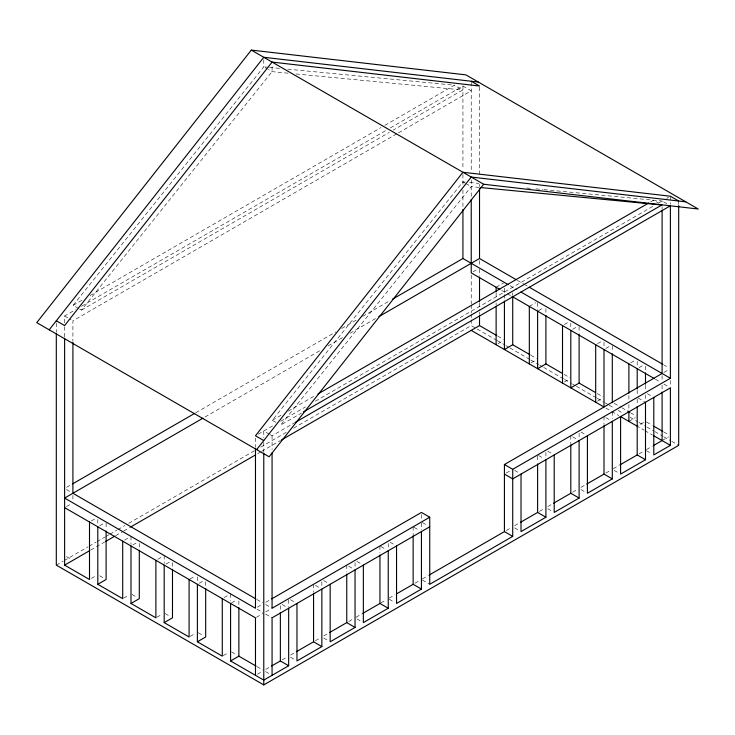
<?xml version="1.0" encoding="UTF-8"?>
<svg xmlns="http://www.w3.org/2000/svg" width="735" height="735" viewBox="0 0 735 735"><rect width="100%" height="100%" fill="white"/><g stroke="black" fill="none" stroke-linecap="round" stroke-linejoin="round"><path stroke-width="0.55" stroke-dasharray="3.67 2.76" d="M78.682 308.516L73.151 305.319L263.773 66.867L263.773 59.406M79.6 309.049L81.447 310.106L272.069 71.653L272.069 64.202M275.992 422.432L272.308 420.301L462.931 181.848L465.209 182.069M479.22 187.407L471.227 186.635L280.605 425.096L301.451 413.061M73.151 305.319L84.066 299.016M90.028 295.571L380.923 127.624M384.901 125.336L454.395 85.205L462.692 90.001L393.197 130.123M64.616 322.849L64.616 315.995L75.54 309.692M81.502 306.247L386.445 130.187M390.423 127.89L462.931 86.032L471.227 90.818L397.727 133.255M81.447 310.106L389.219 132.419M396.735 133.834L72.912 320.791L72.912 341.343M66.6 487.323L71.561 484.457M195.73 412.776L335.785 331.917M341.747 328.471L356.65 319.872M362.603 316.427L389.421 300.946M205.019 416.993L320.249 350.466M328.196 345.882L344.081 336.704M350.044 333.267L375.87 318.356M66.453 506.571L71.984 503.383M473.074 271.812L477.686 269.157M91.351 520.95L95.963 518.285M496.125 287.256L503.503 282.993M272.308 420.301L283.223 413.998M288.193 411.131L315.003 395.65M650.576 201.914L653.553 200.196L658.165 202.851M99.648 525.736L105.178 522.539M258.242 434.174L273.705 425.243M280.66 421.228L305.494 406.896M315.425 401.163L654.141 205.598M658.119 203.31L662.088 201.013L667.619 204.211M666.7 198.349L668.547 197.283M270.223 434.707L272.069 435.772L293.926 423.158M56.31 565.132L63.265 561.117M64.257 560.548L88.081 546.794M89.073 546.215L96.019 542.209M97.011 541.631L104.949 537.046M105.941 536.476L108.918 534.758M109.919 534.189L116.865 530.174M117.857 529.604L124.803 525.589M128.772 523.292L254.834 450.518M260.796 447.073L286.604 432.171M293.55 428.165L471.227 325.577L476.188 328.444M90.791 550.019L104.692 541.989M115.625 535.677L122.58 531.662M123.572 531.093L129.525 527.647M257.663 453.67L260.649 451.952M261.642 451.382L280.513 440.486M124.546 540.115L129.158 537.45M529.319 306.412L535.769 302.691M132.842 544.901L137.454 542.237M538.534 310.675L544.065 307.478M91.351 578.436L96.882 575.248M497.972 343.677L503.503 340.489M157.74 559.271L162.343 556.615M564.351 324.512L569.882 321.324M166.036 564.067L170.649 561.402M572.657 329.308L578.188 326.11M123.618 598.134L129.158 594.946M531.157 362.842L536.697 359.654M190.007 578.969L195.538 575.781M597.546 343.677L602.158 341.022M199.231 583.232L203.843 580.567M605.842 348.473L611.382 345.275M156.812 617.299L162.343 614.102M564.351 382.007L569.882 378.819M224.12 597.601L228.732 594.937M630.74 362.842L635.352 360.187M231.497 602.93L237.028 599.732M639.037 367.638L643.649 364.973M190.007 636.464L195.538 633.267M597.546 401.172L603.077 397.975M257.314 607.183L262.845 603.986M265.758 602.314L270.71 599.448M663.935 372.424L668.547 369.76M256.396 617.299L262.845 613.569M265.721 611.915L270.609 609.095M506.268 473.037L510.88 470.372M223.201 655.629L228.732 652.432M628.894 421.403L635.352 417.673M643.649 422.469L637.199 426.19L643.897 430.058M257.314 674.261L262.845 671.064M265.721 669.401L270.609 666.59M282.212 659.883L287.743 656.695M290.582 655.05L295.369 652.294M315.407 640.718L320.938 637.53M323.777 635.894L328.563 633.129M348.601 621.562L354.132 618.365M356.006 617.281L361.758 613.964M380.868 602.93L386.399 599.732M389.201 598.115L394.952 594.799M414.981 583.232L419.593 580.567M422.423 578.932L428.358 575.514M506.268 530.532L511.799 527.335M514.638 525.7L519.424 522.934M539.462 511.367L544.993 508.17M547.832 506.534L552.619 503.769M572.657 492.202L578.188 489.005M581.017 487.369L585.813 484.604M605.842 473.037L611.382 469.84M613.256 468.755L618.999 465.439M639.037 453.872L643.649 451.216M646.469 449.581L652.331 446.2M662.088 440.568L668.547 436.838M268.339 67.298L263.773 66.867L267.457 68.989M269.479 67.409L279.75 68.401M287.743 69.173L454.395 85.205M288.046 73.188L272.069 71.653L268.385 69.522M296.04 73.959L462.692 90.001M469.775 182.51L478.908 183.382M526.848 187.995L530.275 188.325M535.98 188.877L542.834 189.538M543.974 189.648L662.088 201.013L662.088 205.579M462.931 181.848L464.777 182.914M465.696 183.447L471.227 186.635M517.302 280.32L524.257 284.335M525.259 284.904L527.243 286.053M663.429 364.679L668.4 367.555M509.952 285.658L516.953 289.7M501.656 290.444L506.341 293.146M507.297 293.706L511.128 295.911M655.39 379.205L660.177 381.97M663.935 384.139L668.547 386.803M647.342 393.721L651.945 396.385M638.118 397.975L644.567 401.705M497.724 336.088L503.466 339.405M530.909 355.253L536.66 358.57M564.103 374.409L569.855 377.726M597.298 393.574L603.04 396.891M614.212 403.34L620.919 407.208M621.874 407.769L626.661 410.525M630.492 412.739L636.234 416.056M646.451 421.954L652.193 425.271M663.687 431.904L668.473 434.67M477.18 329.023L496.042 339.91M497.035 340.48L504.982 345.064M505.974 345.643L508.951 347.361M509.943 347.931L529.797 359.397M530.789 359.966L538.727 364.551M539.72 365.12L542.696 366.848M543.689 367.417L563.543 378.874M564.535 379.453L571.481 383.459M572.473 384.037L575.45 385.756M576.451 386.325L596.296 397.791M597.289 398.361L604.243 402.376M605.236 402.945L608.212 404.663M609.205 405.242L614.166 408.109M618.135 410.396L623.096 413.263M630.051 417.278L637.989 421.862M638.981 422.432L645.927 426.447M646.919 427.017L653.874 431.032M654.867 431.601L662.805 436.186M663.797 436.765L670.743 440.77M671.735 441.349L678.69 445.355M605.916 408.136L610.702 410.902M611.658 411.453L618.751 415.541M644.852 430.618L652.515 435.037M605.842 417.673L610.454 420.337M646.414 450.684L651.945 453.872M580.953 432.051L585.565 434.707M572.657 436.838L577.26 439.502M614.148 470.372L619.678 473.57M547.759 451.207L552.371 453.872M538.534 455.47L544.065 458.668M580.953 489.538L586.484 492.735M514.564 470.372L519.176 473.037M547.759 508.703L553.29 511.9M514.564 527.868L520.095 531.065M64.616 315.995L71.065 319.725M269.304 434.174L263.773 430.976L263.773 437.83M422.359 522.539L427.889 525.736M414.062 527.335L419.593 530.532M390.092 542.237L394.704 544.901M380.868 546.5L386.399 549.688M422.359 580.034L429.736 584.297M356.898 561.402L361.51 564.067M348.601 566.198L353.204 568.853M389.164 599.2L394.704 602.397M323.703 580.567L328.315 583.232M315.407 585.363L320.019 588.018M356.898 618.898L362.428 622.095M290.509 599.732L296.04 602.93M282.212 604.519L286.825 607.183M66.453 489.538L71.065 492.202M256.809 599.438L262.781 602.884M265.611 604.519L272.069 608.249M323.703 638.063L329.234 641.251M257.066 609.168L262.818 612.485M265.611 614.102L272.069 617.832M290.509 657.228L296.04 660.416M66.453 556.615L71.065 559.28M99.648 575.781L105.178 578.969M131.923 594.413L137.454 597.601M165.118 613.569L170.649 616.766M198.303 632.734L203.843 635.931M231.497 651.899L237.028 655.096M257.066 666.663L262.818 669.98M265.611 671.597L270.223 674.261M678.69 201.013L678.69 204.449M670.384 196.217L670.384 204.22M670.384 380.537L670.384 387.299M662.088 206.728L662.088 209.006M662.088 375.622L662.088 380.941M662.088 385.324L662.088 390.965M645.495 366.168L645.495 370.67M645.495 385.324L645.495 390.965M645.495 394.906L645.495 401.108M637.199 361.372L637.199 367.013M637.199 390.12L637.199 395.191M637.199 399.133L637.199 405.334M628.894 395.476L628.894 399.987M628.894 404.489L628.894 410.13M612.301 345.873L612.301 351.505M612.301 411.82L612.301 418.582M604.005 342.207L604.005 347.848M604.005 416.607L604.005 424.499M579.106 326.707L579.106 333.469M579.106 433.237L579.106 437.748M570.81 323.042L570.81 328.683M570.81 435.772L570.81 443.664M545.912 308.672L545.912 314.304M545.912 452.402L545.912 458.034M537.616 302.756L537.616 309.518M537.616 456.067L537.616 461.699M512.718 292.888L512.718 295.148M504.421 288.102L504.421 299.935M496.125 292.888L496.125 298.529M496.125 303.031L496.125 305.291M479.523 87.171L479.523 176.262M479.523 184.264L479.523 186.543M479.523 260.64L479.523 265.96M479.523 269.212L479.523 275.983M479.523 303.031L479.523 310.923M479.523 312.053L479.523 314.304M471.227 82.384L471.227 171.916M471.227 179.891L471.227 197.099M471.227 275.111L471.227 303.785M471.227 304.933L471.227 312.963M471.227 314.111L471.227 318.696M471.227 319.844L471.227 325.577M462.931 86.032L462.931 169.408M462.931 174.397L462.931 184.264M462.931 189.97L462.931 208.244M421.44 514.555L421.44 519.884M421.44 523.136L421.44 529.898M413.143 526.802L413.143 534.694M388.245 543.431L388.245 549.063M379.949 545.967L379.949 552.729M355.051 562.597L355.051 568.228M346.755 565.132L346.755 571.894M321.856 581.762L321.856 587.394M313.56 584.297L313.56 592.189M288.662 599.797L288.662 606.559M280.366 605.713L280.366 611.345M272.069 435.772L272.069 449.48M263.773 442.406L263.773 452.025M255.477 438.051L255.477 447.192M238.875 600.918L238.875 606.559M230.579 593.88L230.579 600.642M205.681 581.762L205.681 587.394M197.384 576.966L197.384 582.607M172.486 562.597L172.486 568.228M164.19 555.55L164.19 563.442M139.301 543.431L139.301 547.942M130.995 536.385L130.995 544.277M106.106 523.136L106.106 528.777M97.801 519.47L97.801 525.112M72.912 495.39L72.912 500.719M64.616 326.717L64.616 337.696M56.31 323.078L56.31 332.257"/><path stroke-width="1.1" d="M251.324 50.09L36.75 322.637L269.102 456.784L483.676 184.246L698.25 209.025L465.898 74.869L251.324 50.09L483.676 184.246M49.199 329.822L263.773 57.284L478.347 82.063M256.653 449.599L471.227 177.052L685.801 201.831M72.554 483.887L194.738 413.346M392.407 299.228L462.931 258.509L508.014 284.537M203.035 418.142L64.616 498.054L255.477 608.249L255.477 448.332M378.847 316.629L479.523 258.509L516.31 279.741M317.979 393.932L648.592 203.053M303.436 411.912L661.849 204.982L480.359 187.517M294.919 422.579L670.384 205.8L670.384 378.277L512.718 469.307L504.421 464.52L504.421 531.598L429.341 574.945M64.616 338.146L64.616 565.132L89.799 550.588M105.693 541.419L114.632 536.256M130.518 527.078L255.679 454.818M281.505 439.907L479.523 325.577L496.759 335.537M97.801 526.802L97.801 584.297L106.106 579.502L106.106 531.028M529.953 354.693L512.718 344.743L504.421 349.538L504.421 301.065M130.995 545.967L130.995 603.463L139.301 598.667L139.301 550.193M562.192 373.306L545.912 363.908L537.616 368.704L537.616 311.208M164.19 565.132L164.19 622.618L172.486 617.832L172.486 569.359M595.387 392.472L579.106 383.073L570.81 387.869L570.81 330.373M197.384 584.297L197.384 641.784L205.681 636.997L205.681 588.524M271.702 598.878L421.44 512.433L429.736 517.22L429.736 584.297L512.718 536.385L512.718 469.307M504.421 464.52L662.088 373.49L662.088 210.155M429.736 517.22L272.069 608.249L272.069 452.907M429.736 526.802L272.069 617.832L272.069 675.327M230.579 603.463L230.579 660.949L238.875 656.162L256.111 666.112M271.582 666.02L280.366 660.949L288.662 665.745L288.662 608.249M296.324 651.734L313.56 641.784L321.856 646.579L321.856 589.084M329.519 632.578L346.755 622.618L355.051 627.414L355.051 569.919M362.713 613.413L379.949 603.463L388.245 608.249L388.245 550.754M396.863 593.696L413.143 584.297L421.44 589.084L421.44 531.589M520.38 522.383L537.616 512.433L545.912 517.22L545.912 459.724M553.574 503.218L570.81 493.268L579.106 498.054L579.106 440.568M586.769 484.053L604.005 474.103L612.301 478.889L612.301 421.403M619.963 464.887L637.199 454.937L645.495 459.733L645.495 402.238M653.305 445.64L662.088 440.568L662.088 392.095M288.662 665.745L263.773 680.114L230.579 660.949M321.856 646.579L296.968 660.949L296.968 603.463M355.051 627.414L330.162 641.784L330.162 584.297M388.245 608.249L363.347 622.618L363.347 565.132M421.44 589.084L396.542 603.463L396.542 545.967M545.912 517.22L521.023 531.598L521.023 474.103M579.106 498.054L554.208 512.433L554.208 454.937M612.301 478.889L587.403 493.268L587.403 435.772M645.495 459.733L620.597 474.103L620.597 416.607M504.421 474.103L512.718 478.889L670.384 387.86L670.384 445.355L653.792 454.937L653.792 397.442M56.31 333.405L56.31 565.132L263.773 684.91L678.69 445.355L678.69 205.598M471.227 81.236L479.523 86.032L272.069 62.071L64.616 325.577L56.31 320.791M678.69 201.013L670.384 196.217L462.931 172.266L255.477 435.772L263.773 440.559M529.228 287.201L662.437 364.11M520.931 291.997L670.384 378.277M499.809 289.379L471.227 272.878L471.227 199.332M512.084 296.462L654.426 378.654M627.616 411.085L629.537 412.188M654.113 426.373L662.731 431.353M471.227 330.373L604.005 407.025L604.005 349.538M620.276 416.423L637.199 426.19M653.47 435.589L670.384 445.355M504.421 531.598L512.718 536.385M255.817 598.869L72.912 493.268L72.912 342.492M64.616 507.637L255.477 617.832L255.477 675.327M64.616 565.132L89.505 579.502L89.505 522.015M97.801 584.297L122.699 598.667L122.699 541.171M130.995 603.463L155.893 617.832L155.893 560.336M164.19 622.618L189.088 636.997L189.088 579.502M197.384 641.784L222.282 656.162L222.282 598.667M645.495 372.93L645.495 384.203M637.199 368.704L637.199 388.99M637.199 406.464L637.199 454.937M628.894 363.908L628.894 393.216M628.894 411.26L628.894 421.403M612.301 353.765L612.301 402.238M604.005 425.629L604.005 474.103M595.699 344.743L595.699 402.238M579.106 334.6L579.106 383.073M570.81 444.794L570.81 493.268M562.514 325.577L562.514 383.073M545.912 315.434L545.912 363.908M537.616 463.96L537.616 512.433M529.319 306.412L529.319 363.908M512.718 296.269L512.718 344.743M496.125 287.256L496.125 291.758M496.125 306.421L496.125 344.743M479.523 188.831L479.523 258.509M479.523 277.104L479.523 301.91M479.523 315.434L479.523 325.577M462.931 209.392L462.931 258.509M413.143 535.824L413.143 584.297M379.949 554.98L379.949 603.463M346.755 574.145L346.755 622.618M313.56 593.31L313.56 641.784M280.366 612.476L280.366 660.949M263.773 453.173L263.773 684.91M238.875 607.689L238.875 656.162"/></g></svg>
